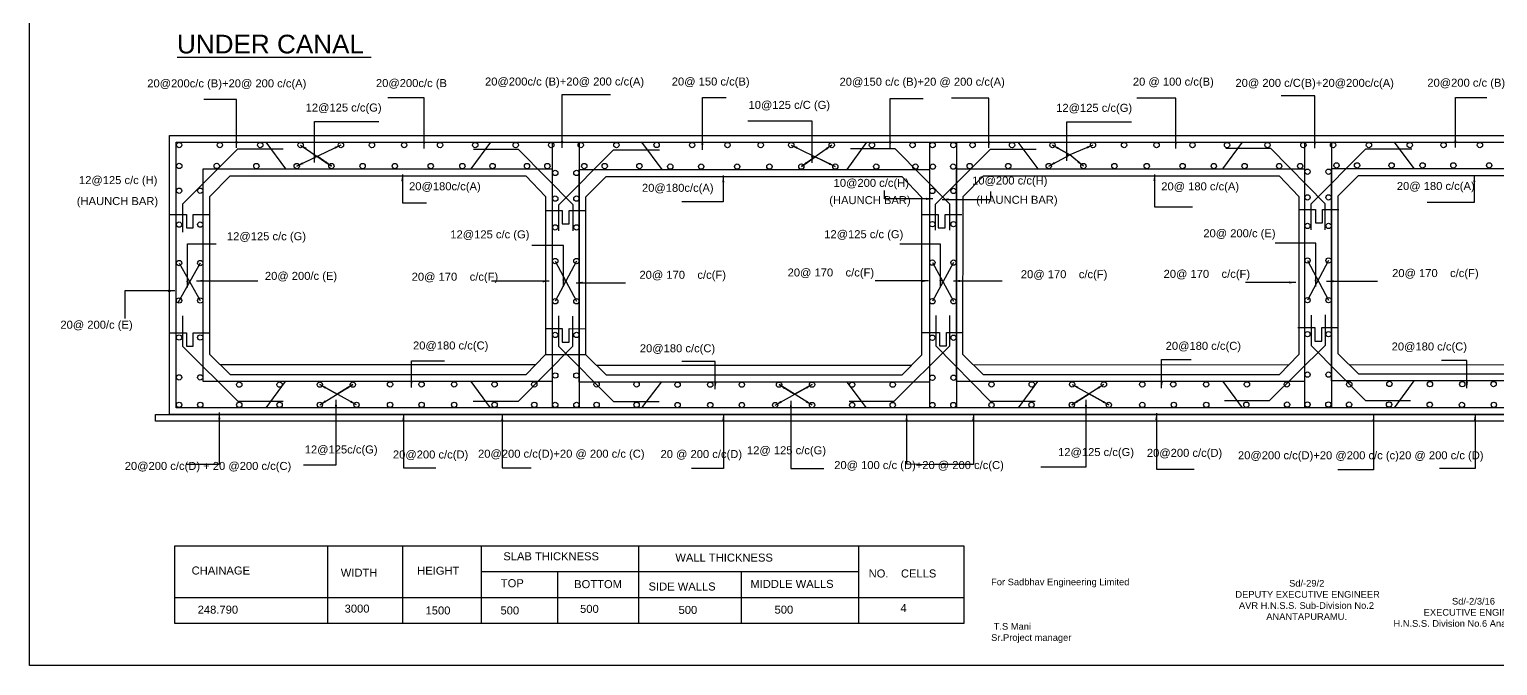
# Model space of a CAD drawing. Header units: inches. Extents: x 3499 to 6813, y -92 to 2269.
# Drawn here: x 3499 to 5701, y -92 to 863 of the extents above; entities that cross this region are included whole.
import ezdxf

# ---------------------------------------------------------------- set-up
doc = ezdxf.new("R2010")
doc.units = ezdxf.units.IN
doc.header["$MEASUREMENT"] = 0
for name, color, linetype in [('DIMENSIONS', 7, 'Continuous'), ('DIMENSIONS @ 1', 7, 'Continuous'), ('REF', 7, 'Continuous'), ('TEXT', 1, 'Continuous')]:
    doc.layers.add(name, color=color, linetype=linetype)
doc.styles.add('Annotative', font='arial.ttf')
doc.styles.get("Standard").update_dxf_attribs({"font": 'arial.ttf', "height": 12})
doc.dimstyles.get("Standard").update_dxf_attribs({"dimtxt": 12, "dimasz": 10, "dimexe": 0.18, "dimexo": 0.0625, "dimgap": 0.09, "dimtad": 0, "dimtih": 1, "dimtoh": 1, "dimdec": 4, "dimzin": 0, "dimdsep": 46, "dimtxsty": 'Standard', "dimcen": 0.09, "dimse1": 1, "dimse2": 1, "dimadec": 0, "dimazin": 0, "dimtfac": 1, "dimtdec": 4, "dimtofl": 0, "dimtmove": 0, "dimatfit": 3, "dimfxl": 1, "dimtolj": 1, "dimtzin": 0, "dimarcsym": 0})

msp = doc.modelspace()

# ---------------------------------------------------------------- linework, layer by layer
at = {"color": 0}
for points in [[(3709.57908, 703.62486), (6026.23625, 703.62486), (6026.23625, 284.89773), (3709.57908, 284.89773)], [(3719.59111, 693.61282), (6016.22421, 693.61282), (6016.22421, 294.90976), (3719.59111, 294.90976)], [(4283.32746, 334.39699), (3759.81711, 334.39699), (3759.81711, 653.16984), (4283.32746, 653.16984)], [(4848.98507, 333.61738), (4323.65661, 333.61738), (4323.65661, 652.39023), (4848.98507, 652.39023)], [(5411.31929, 334.39699), (4889.25014, 334.39699), (4889.25014, 653.16984), (5411.31929, 653.16984)], [(5975.62986, 335.18629), (5451.6348, 335.18629), (5451.6348, 653.95914), (5975.62986, 653.95914)], [(3688.45909, 284.89773), (6046.10317, 284.89773), (6046.10317, 274.99162), (3688.45909, 274.99162)]]:
    msp.add_lwpolyline(points, close=True, dxfattribs=at)
for points in [[(3879.95824, 682.89903), (3811.56433, 682.89903), (3728.67915, 600.1974), (3728.67915, 558.43718)], [(3853.60903, 693.61282), (3883.19095, 653.16984)], [(4190.65435, 693.61282), (4161.12935, 653.16984)], [(4314.53585, 560.34263), (4314.53585, 599.60396), (4232.66324, 682.57379), (4165.35619, 682.57379)], [(4283.32746, 693.61282), (4283.32746, 294.90976)], [(4323.65661, 693.61282), (4323.65661, 294.90976)], [(4416.9995, 693.61282), (4447.39141, 652.39023)], [(4754.4111, 693.61282), (4724.79123, 652.39023)], [(4879.58965, 561.35116), (4879.58965, 600.61248), (4797.71705, 683.58231), (4730.41, 683.58231)], [(4848.98507, 693.61282), (4848.98507, 294.90976)], [(4858.15906, 561.35349), (4858.15906, 600.26273), (4940.3143, 683.0901), (5009.08771, 683.0901)], [(4889.25014, 693.61282), (4889.25014, 294.90976)], [(4981.60501, 693.61282), (5011.4449, 653.16984)], [(5317.61326, 693.61282), (5288.43776, 653.16984)], [(5442.44995, 561.76268), (5442.44995, 601.024), (5360.57735, 683.99383), (5293.2703, 683.99383)], [(5411.31929, 693.61282), (5411.31929, 294.90976)], [(5421.01937, 561.76501), (5421.01937, 600.67425), (5503.17461, 683.50162), (5571.94801, 683.50162)], [(5451.6348, 693.61282), (5451.6348, 294.90976)], [(5575.46942, 653.95914), (5546.31216, 693.61282)], [(4293.10526, 560.34497), (4293.10526, 599.2542), (4375.2605, 682.08158), (4444.03391, 682.08158)], [(3770.02116, 612.15811), (3800.40853, 642.74552), (4243.65555, 642.74552), (4273.0665, 611.71566), (4273.0665, 374.84703), (4243.79964, 344.6392), (3800.6838, 344.6392), (3769.65596, 375.11797), (3770.02116, 612.15811)], [(4333.86066, 611.3785), (4364.24803, 641.96591), (4807.49505, 641.96591), (4836.906, 610.93605), (4836.906, 374.06742), (4807.63914, 343.85959), (4364.5233, 343.85959), (4333.49546, 374.33836), (4333.86066, 611.3785)], [(4899.45418, 612.15811), (4929.84155, 642.74552), (5373.08858, 642.74552), (5402.49953, 611.71566), (5402.49953, 374.84703), (5373.23266, 344.6392), (4930.11683, 344.6392), (4899.08898, 375.11797), (4899.45418, 612.15811)], [(5461.83884, 612.94741), (5492.22621, 643.53482), (5935.47324, 643.53482), (5964.88419, 612.50496), (5964.88419, 375.63633), (5935.61732, 345.4285), (5492.50149, 345.4285), (5461.47364, 375.90727), (5461.83884, 612.94741)], [(3709.57908, 585.02835), (3734.74083, 585.02835), (3734.74083, 564.91685), (3745.13877, 564.91685), (3745.13877, 585.02835), (3769.9793, 584.99008)], [(4273.0665, 591.03031), (4298.22825, 591.03031), (4298.22825, 570.91881), (4308.6262, 570.91881), (4308.6262, 591.03031), (4333.46673, 590.99204)], [(4836.906, 585.02835), (4862.06775, 585.02835), (4862.06775, 564.91685), (4872.4657, 564.91685), (4872.4657, 585.02835), (4897.30623, 584.99008)], [(5402.49953, 592.41315), (5427.66127, 592.41315), (5427.66127, 572.30165), (5438.05922, 572.30165), (5438.05922, 592.41315), (5462.89975, 592.37488)], [(3755.47068, 512.05183), (3721.82915, 452.43158)], [(3723.79126, 512.05183), (3755.47068, 455.90887)], [(4319.47852, 515.13575), (4287.7991, 454.80684)], [(4287.7991, 515.13575), (4319.47852, 454.80684)], [(4884.88766, 512.82603), (4853.20824, 454.82198)], [(4853.20824, 512.82603), (4884.88766, 454.82198)], [(5447.39024, 515.98518), (5415.71082, 456.48749)], [(5415.71082, 515.98518), (5447.39024, 456.48749)], [(3728.8461, 433.17457), (3728.8461, 387.5412), (3811.702, 304.93346), (3879.65722, 304.93346)], [(4164.6906, 304.94861), (4232.6053, 304.94861), (4314.23335, 387.21737), (4314.23335, 432.66866)], [(4292.80581, 432.81401), (4292.80581, 387.20944), (4375.31088, 304.61077), (4443.66006, 304.61077)], [(4728.34918, 304.96077), (4795.8266, 304.96077), (4879.61782, 387.89126), (4879.61782, 433.51375)], [(4858.21788, 433.23795), (4858.21788, 387.74394), (4939.86052, 305.02234), (5007.33473, 305.02234)], [(5291.27046, 305.80106), (5358.74787, 305.80106), (5442.53909, 388.73155), (5442.53909, 434.35403)], [(5421.13915, 434.07824), (5421.13915, 388.58423), (5502.7818, 305.86263), (5570.256, 305.86263)], [(3709.57908, 407.57579), (3734.74083, 407.57579), (3734.74083, 387.46429), (3745.13877, 387.46429), (3745.13877, 407.57579), (3769.9793, 407.53752)], [(4273.0665, 413.68912), (4298.22825, 413.68912), (4298.22825, 393.57762), (4308.6262, 393.57762), (4308.6262, 413.68912), (4333.46673, 413.65085)], [(4838.66773, 407.88768), (4863.82948, 407.88768), (4863.82948, 387.77618), (4874.22742, 387.77618), (4874.22742, 407.88768), (4899.06795, 407.84941)], [(5401.41141, 415.24022), (5426.57315, 415.24022), (5426.57315, 395.12871), (5436.9711, 395.12871), (5436.9711, 415.24022), (5461.81163, 415.20194)], [(3785.16988, 359.87858), (4258.43307, 359.74311)], [(4349.00938, 359.09897), (4822.27257, 358.9635)], [(4914.60291, 359.87858), (5387.49478, 359.35986)], [(5477.91078, 359.76101), (5949.40167, 359.65603)], [(3882.72274, 334.39699), (3853.73962, 294.90976)], [(4161.20026, 334.39699), (4190.05515, 294.90976)], [(4417.50916, 294.90976), (4446.90576, 333.61738)], [(4725.09097, 333.61738), (4754.00801, 294.90976)], [(5010.84124, 334.39699), (4981.9181, 294.90976)], [(5288.90737, 334.39699), (5317.92674, 294.90976)], [(5575.21547, 335.18629), (5545.65612, 294.90976)]]:
    msp.add_lwpolyline(points, dxfattribs=at)
for centre in [(3723.96398, 689.14569), (3784.86229, 689.14569), (3845.43722, 689.14569), (3906.01026, 689.14569), (3966.4141, 689.14569), (4012.98503, 689.14569), (4061.28624, 689.14569), (4115.0408, 689.14569), (4167.86051, 689.14569), (4228.47074, 689.14569), (4281.78334, 689.14569), (4326.05782, 689.14569), (4379.55744, 689.14569), (4439.81196, 689.24951), (4493.05712, 689.14569), (4546.09051, 689.14569), (4595.83671, 689.14569), (4641.63827, 689.14569), (4702.34179, 689.14569), (4762.71893, 689.14569), (4823.6085, 689.14569), (4853.57941, 689.14569), (4884.70319, 689.14569), (4913.52214, 689.14569), (4972.68237, 689.14569), (5033.36491, 689.14569), (5094.09945, 689.14569), (5140.66946, 689.14569), (5189.38488, 689.14569), (5243.24416, 689.14569), (5295.04526, 689.14569), (5355.71259, 689.14569), (5409.50286, 689.14569), (5453.98217, 689.14569), (5507.80333, 689.14569), (5568.99231, 689.14569), (5619.80248, 689.14569), (5674.2145, 689.14569), (3724.10167, 657.68586), (3780.15916, 657.68586), (3839.6241, 657.59637), (3900.19714, 657.59637), (3952.21891, 657.59637), (3999.02267, 657.59637), (4047.32388, 657.59637), (4101.07844, 657.59637), (4148.50152, 657.59637), (4193.79041, 657.59637), (4245.44217, 657.59637), (4275.94668, 657.59637), (4331.34133, 657.59637), (4361.93965, 657.59637), (4413.96571, 657.59637), (4460.31244, 656.73964), (4506.65156, 656.73964), (4560.53912, 656.73964), (4608.97503, 656.73964), (4656.78189, 656.73964), (4707.7549, 656.73964), (4769.07109, 656.73964), (4827.80308, 656.73964), (4853.99492, 656.73964), (4884.55863, 656.73964), (4909.21659, 657.58064), (4966.9989, 657.58064), (5027.68715, 657.58064), (5079.68379, 657.58064), (5126.22936, 657.58064), (5174.6858, 657.58064), (5228.38375, 657.58064), (5275.20962, 657.58064), (5321.38591, 657.58064), (5373.24291, 657.58064), (5404.7306, 657.58064), (5459.25829, 658.50744), (5490.04476, 658.50744), (5541.78994, 658.50744), (5588.27228, 658.50744), (5634.39979, 658.50744), (5688.16363, 658.50744), (4287.7991, 647.33278), (4319.47852, 647.33278), (5415.71082, 649.12095), (5447.39024, 649.12095), (3723.79126, 620.60615), (3755.47068, 620.60615), (4853.20824, 620.22469), (4884.88766, 620.22469), (4287.7991, 608.78863), (4319.47852, 608.78863), (5415.71082, 610.50359), (5447.39024, 610.50359), (3723.79126, 569.73058), (3755.47068, 569.73058), (4853.20824, 570.42483), (4884.88766, 570.42483), (4287.7991, 565.6128), (4319.47852, 565.6128), (5415.71082, 567.78944), (5447.39024, 567.78944), (3723.79126, 512.05183), (3755.47068, 512.05183), (4287.7991, 515.13575), (4319.47852, 515.13575), (4853.20824, 512.82603), (4884.88766, 512.82603), (5415.71082, 515.98518), (5447.39024, 515.98518), (3723.79126, 455.90887), (3755.47068, 455.90887), (4287.7991, 454.80684), (4319.47852, 454.80684), (4853.20824, 454.82198), (4884.88766, 454.82198), (5415.71082, 456.48749), (5447.39024, 456.48749), (3723.79126, 400.42712), (3755.47068, 400.42712), (4287.7991, 404.25249), (4319.47852, 404.25249), (4853.20824, 400.11228), (4884.88766, 400.11228), (5415.71082, 405.46251), (5447.39024, 405.46251), (3723.79126, 340.51592), (3755.47068, 340.51592), (3813.96287, 329.70307), (3874.47352, 329.70307), (3934.81619, 329.70307), (3984.23583, 329.70307), (4040.16087, 330.14227), (4087.39086, 330.14227), (4136.21288, 330.14227), (4196.79292, 330.14227), (4256.40532, 330.14227), (4287.7991, 343.4042), (4319.47852, 343.4042), (4349.76944, 330.14227), (4409.82066, 330.14227), (4471.20539, 329.68678), (4520.23264, 329.68678), (4567.53049, 329.68678), (4623.32029, 329.68678), (4672.82353, 329.68678), (4733.03894, 329.68678), (4793.77625, 329.68678), (4853.20824, 340.03242), (4884.88766, 340.03242), (4941.91314, 330.15401), (5002.15425, 330.15401), (5062.83665, 330.15401), (5110.43208, 330.15401), (5168.05781, 330.15401), (5214.45587, 330.15401), (5263.80261, 330.15401), (5324.86845, 330.15401), (5384.79091, 330.15401), (5415.71082, 344.85639), (5447.39024, 344.85639), (5478.35511, 330.15401), (5538.52394, 330.80654), (5599.37967, 330.40067), (5647.83496, 330.47181), (5694.77288, 330.60965), (3723.79126, 299.49944), (3755.47068, 299.49944), (3813.96287, 299.49944), (3874.47352, 299.49944), (3934.81619, 299.49944), (3989.8463, 299.49944), (4040.16087, 299.49944), (4087.39086, 299.49944), (4136.21288, 299.49944), (4196.79292, 299.49944), (4256.40532, 299.49944), (4287.7991, 299.28436), (4319.47852, 299.28436), (4349.76944, 299.49944), (4409.82066, 299.49944), (4471.20539, 299.04395), (4520.23264, 299.04395), (4567.53049, 299.04395), (4617.56877, 299.04395), (4672.82353, 299.04395), (4733.03894, 299.04395), (4793.77625, 299.04395), (4853.29863, 299.04395), (4884.68868, 299.04395), (4941.97648, 299.04395), (5001.85678, 299.44725), (5062.36346, 299.42112), (5117.87609, 299.26127), (5168.04201, 299.26127), (5215.35506, 299.47495), (5263.85917, 299.47495), (5324.0014, 299.57168), (5385.14453, 299.81973), (5415.72095, 299.98639), (5447.07852, 299.98639), (5478.0224, 299.82102), (5537.9824, 299.89678), (5599.03722, 299.61474), (5647.25403, 299.34564), (5695.13832, 299.43966)]:
    msp.add_circle(centre, 3.99266, dxfattribs=at)
at = {"layer": 'Defpoints', "color": 0}
msp.add_lwpolyline([(6804.73819, -91.76722), (3499.29651, -91.76722), (3499.29651, 2269.09782), (6804.73819, 2269.09782)], close=True, dxfattribs=at)
at = {"layer": 'DIMENSIONS', "color": 0}
msp.add_lwpolyline([(4673.01365, 724.70945), (4576.68008, 724.70945)], dxfattribs=at)
at = {"layer": 'REF', "color": 0}
msp.add_lwpolyline([(6804.73819, -91.76722), (3499.29651, -91.76722), (3499.29651, 2269.09782), (6804.73819, 2269.09782)], close=True, dxfattribs=at)
msp.add_lwpolyline([(4273.0665, 374.84703), (4333.4961, 374.75392)], dxfattribs=at)
at = {"layer": 'TEXT', "color": 0}
msp.add_lwpolyline([(3717.26697, 87.82884), (4900.58311, 87.82884), (4900.58311, -28.67584), (3717.26697, -28.67584)], close=True, dxfattribs=at)
for points in [[(3946.46387, 87.82884), (3946.46387, -28.67584)], [(4058.95136, 87.82884), (4058.95136, -28.67584)], [(4176.50079, 87.82884), (4176.50079, -28.67584)], [(4412.44088, 87.82884), (4412.44088, -28.67584)], [(4742.63856, 87.82884), (4742.63856, -28.67584)], [(4176.50079, 49.23391), (4742.63856, 49.23391)], [(4290.9544, 49.23391), (4290.9544, -28.67584)], [(4566.54876, 49.23391), (4566.54876, -28.67584)], [(3717.26697, 10.34334), (4900.58311, 10.34334)]]:
    msp.add_lwpolyline(points, dxfattribs=at)

# ---------------------------------------------------------------- texts
at = {"layer": 'DIMENSIONS @ 1', "color": 0, "insert": (4941.34288, 38.76758), "char_height": 10, "width": 211.2278308, "attachment_point": 1, "style": 'Annotative'}
msp.add_mtext('For Sadbhav Engineering Limited \\P\\P\\P\\P T.S Mani \\PSr.Project manager ', dxfattribs=at)
at = {"layer": 'TEXT', "color": 0}
for s, height, p in [('%%UUNDER CANAL ', 28, (3720.6771, 826.542)), ('20@200c/c (B)+20@ 200 c/c(A)', 12, (3676.06837, 775.61752)), ('20@200c/c (B', 12, (4018.96275, 776.05276)), ('20@200c/c (B)+20@ 200 c/c(A)', 12, (4182.50037, 778.38377)), ('20@ 150 c/c(B)', 12, (4462.50462, 778.39676)), ('20@150 c/c (B)+20 @ 200 c/c(A)', 12, (4714.03463, 778.07401)), ('20 @ 100 c/c(B)', 12, (5153.86599, 778.18514)), ('20@ 200 c/C(B)+20@200c/c(A)', 12, (5307.71123, 776.33694)), ('20@200 c/c (B)', 12, (5595.38422, 776.59319)), ('12@125 c/c(G)', 12, (3913.55999, 739.32406)), ('10@125 c/C (G)', 12, (4577.58752, 743.31364)), ('12@125 c/c(G)', 12, (5038.91418, 738.91185)), ('12@125 c/c (H)', 12, (3573.66271, 630.55746)), ('10@200 c/c(H)', 12, (4705.21888, 626.34293)), ('10@200 c/c(H)', 12, (4912.85251, 629.87464)), ('20@180c/c(A)', 12, (4068.64517, 621.27332)), ('20@180c/c(A)', 12, (4417.81821, 618.9627)), ('20@ 180 c/c(A)', 12, (5196.45268, 621.12368)), ('20@ 180 c/c(A)', 12, (5549.66342, 621.66594)), ('(HAUNCH BAR)', 12, (3570.3941, 599.04613)), ('(HAUNCH BAR)', 12, (4698.6792, 600.48791)), ('(HAUNCH BAR)', 12, (4919.06389, 600.96816)), ('12@125 c/c (G)', 12, (3795.5441, 546.29295)), ('12@125 c/c (G)', 12, (4130.54197, 549.11036)), ('12@125 c/c (G)', 12, (4691.13317, 549.39105)), ('20@ 200/c (E)', 12, (5259.53166, 550.76191)), ('20@ 200/c (E)', 12, (3852.45657, 486.86013)), ('20@ 170    c/c(F)', 12, (4072.55075, 485.61562)), ('20@ 170    c/c(F)', 12, (4414.05913, 488.49293)), ('20@ 170    c/c(F)', 12, (4636.19778, 491.93363)), ('20@ 170    c/c(F)', 12, (4985.91038, 489.35045)), ('20@ 170    c/c(F)', 12, (5199.96232, 489.89031)), ('20@ 170    c/c(F)', 12, (5542.60964, 491.06364)), ('20@ 200/c (E)', 12, (3545.84295, 413.60914)), ('20@180 c/c(C)', 12, (4074.52334, 382.47168)), ('20@180 c/c(C)', 12, (4414.63205, 378.25498)), ('20@180 c/c(C)', 12, (5203.08075, 381.923)), ('20@180 c/c(C)', 12, (5541.90946, 380.97331)), ('12@125c/c(G)', 12, (3912.19802, 226.48309)), ('20@200 c/c(D)', 12, (4044.40583, 218.97043)), ('20@200 c/c(D)+20 @ 200 c/c (C)', 12, (4172.03525, 220.12036)), ('20 @ 200 c/c(D)', 12, (4445.64164, 219.63194)), ('12@ 125 c/c(G)', 12, (4575.26617, 225.27661)), ('12@125 c/c(G)', 12, (5041.73437, 222.5871)), ('20@200 c/c(D)', 12, (5174.88685, 221.42522)), ('20@200 c/c(D)+20 @200 c/c (c)20 @ 200 c/c (D)', 12, (5311.43479, 217.75384)), ('20@200 c/c(D) + 20 @200 c/c(C)', 12, (3642.29127, 201.79108)), ('20@ 100 c/c (D)+20 @ 200 c/c(C)', 12, (4706.0709, 203.07985)), ('SLAB THICKNESS ', 12, (4209.91354, 66.2528)), ('WALL THICKNESS ', 12, (4467.87762, 64.29605)), ('CHAINAGE ', 12, (3742.61011, 44.91453)), ('WIDTH ', 12, (3966.20411, 41.65243)), ('HEIGHT ', 12, (4080.73278, 44.63556)), ('NO.    CELLS ', 12, (4757.68259, 40.4847)), ('TOP ', 12, (4206.21915, 25.87921)), ('BOTTOM ', 12, (4316.11834, 24.48783)), ('SIDE WALLS ', 12, (4427.7055, 20.93721)), ('MIDDLE WALLS ', 12, (4580.35139, 24.86197)), ('4', 12, (4805.41065, -11.3786)), ('248.790', 12, (3751.67533, -13.79086)), ('3000', 12, (3971.98982, -12.19577)), ('1500', 12, (4093.32244, -14.98717)), ('500', 12, (4205.70996, -14.98349)), ('500', 12, (4325.04699, -12.59087)), ('500', 12, (4472.72156, -14.18595)), ('500', 12, (4616.62667, -13.77123))]:
    msp.add_text(s, height=height, dxfattribs=at).set_placement(p)
at = {"layer": 'TEXT', "color": 0, "char_height": 10, "width": 246.573397, "attachment_point": 1}
for s, insert in [('\\pi121.35; \\P\\pi97.564;Sd/-29/2\\P\\pi13.147; DEPUTY EXECUTIVE ENGINEER\\P\\pi22.339;AVR H.N.S.S. Sub-Division No.2\\P\\pi63.352;ANANTAPURAMU.', (5290.56863, 53.44788)), ('\\pi121.35; \\P\\pi91.691;Sd/-2/3/16\\P\\pi41.479;  EXECUTIVE ENGINEER\\P\\pi0.05; H.N.S.S. Division No.6 Anantapuramu..', (5540.67625, 26.51606))]:
    msp.add_mtext(s, dxfattribs=dict(at, insert=insert))

# ---------------------------------------------------------------- leaders
at = {"color": 0}
for points in [[(3966.4141, 689.14569), (3900.19714, 657.59637)], [(3906.01026, 689.14569), (3952.21891, 657.59637)], [(4641.63827, 689.14569), (4707.7549, 656.73964)], [(4702.34179, 689.14569), (4656.78189, 656.73964)], [(5094.09945, 689.14569), (5059.20242, 674.40114), (5033.36491, 689.14569)], [(5033.36491, 689.14569), (5059.20242, 674.40114)], [(3900.19714, 657.59637), (3930.83716, 672.19492)], [(3952.21891, 657.59637), (3930.83716, 672.19492)], [(4656.78189, 656.73964), (4677.577, 671.53088)], [(4707.7549, 656.73964), (4677.577, 671.53088)], [(5027.68715, 657.58064), (5060.48685, 674.94383)], [(5079.68379, 657.58064), (5059.20242, 674.40114)], [(3934.81619, 299.49944), (3984.23583, 329.70307)], [(3989.8463, 299.49944), (3934.81619, 329.70307)], [(3934.81619, 329.70307), (3960.85329, 315.41244)], [(3984.23583, 329.70307), (3960.85329, 315.41244)], [(4617.56877, 299.04395), (4672.82353, 329.68678)], [(4672.82353, 299.04395), (4623.32029, 329.68678)], [(4623.32029, 329.68678), (4646.71298, 315.20655)], [(4672.82353, 329.68678), (4646.71298, 315.20655)], [(5110.43208, 330.15401), (5062.36346, 299.42112)], [(5062.36346, 299.42112), (5088.18179, 315.92819)], [(5062.83665, 330.15401), (5117.87609, 299.26127)], [(5117.87609, 299.26127), (5088.18179, 315.92819)]]:
    msp.add_leader(points, dimstyle='Standard', override={"dimgap": 0.09, "dimtad": 0}, dxfattribs=at)
at = {"layer": 'DIMENSIONS', "color": 0}
for points in [[(3809.83195, 684.75386), (3809.83195, 757.25847), (3760.8934, 757.25847)], [(4091.06272, 684.10514), (4091.06272, 759.84555), (4036.68656, 759.84555)], [(4298.07345, 684.9312), (4298.07345, 764.69173), (4370.7396, 764.69173)], [(4508.39593, 681.86348), (4508.39593, 760.60144), (4544.21728, 760.60144)], [(4789.91355, 684.75386), (4789.91355, 758.85345), (4839.21785, 758.85345)], [(4938.14454, 684.75386), (4938.14454, 759.48909), (4882.16031, 759.48909)], [(5218.26435, 683.84368), (5218.26435, 759.58669), (5159.63898, 759.58669)], [(5426.77728, 684.41362), (5426.77728, 763.05415), (5376.35841, 763.05415)], [(5637.50631, 685.61501), (5637.50631, 760.45173), (5684.85021, 760.45173)], [(3926.90064, 662.98244), (3926.90064, 724.66133), (4023.49832, 724.66133)], [(4673.01365, 662.22303), (4673.01365, 724.70945)], [(5055.10341, 665.54218), (5055.10341, 723.87102), (5151.92208, 723.87102)], [(4058.52766, 644.79792), (4058.52766, 602.60481), (4094.79304, 602.60481)], [(4539.7227, 643.35211), (4539.7227, 603.99985), (4477.79535, 603.99985)], [(5186.2922, 644.94303), (5186.2922, 596.50711), (5243.11092, 596.50711)], [(5665.85438, 643.49706), (5665.85438, 602.75931), (5595.06711, 602.75931)], [(4853.83127, 608.43541), (4781.45747, 608.43541), (4781.45747, 621.16204)], [(4867.79763, 607.56057), (4941.03992, 607.56057), (4941.03992, 619.41948)], [(3736.25226, 475.262), (3736.25226, 540.79693), (3779.24185, 540.79693)], [(4300.20334, 477.0656), (4300.20334, 538.53343), (4252.56674, 538.53343)], [(4865.49143, 476.48931), (4865.49143, 540.49946), (4804.25462, 540.49946)], [(5427.98427, 477.01196), (5427.98427, 541.7771), (5367.48383, 541.7771)], [(3749.98682, 485.37575), (3841.7275, 485.37575)], [(4278.84163, 484.74908), (4192.32675, 484.74908)], [(4847.65899, 485.20116), (4767.66307, 485.20116)], [(4884.79994, 485.20116), (4958.12952, 485.20116)], [(5398.39889, 482.99028), (5322.60713, 482.99028)], [(5444.42014, 484.86988), (5520.77294, 484.86988)], [(3717.19065, 470.32043), (3642.29127, 470.32043), (3642.29127, 428.69689)], [(4319.02444, 482.51108), (4393.30797, 482.51108)], [(4072.27001, 325.50109), (4072.27001, 365.48552), (4121.65575, 365.48552)], [(4527.76464, 323.07725), (4527.76464, 364.40701), (4477.79928, 364.40701)], [(5197.02983, 324.35808), (5197.02983, 367.55158), (5241.48471, 367.55158)], [(5654.77391, 324.25751), (5654.77391, 365.75142), (5616.49384, 365.75142)], [(3784.1266, 287.74319), (3784.1266, 209.73629), (3734.60504, 209.73629)], [(3959.0039, 306.9079), (3959.0039, 208.8043), (3910.44655, 208.8043)], [(4641.09714, 305.5064), (4641.09714, 204.02997), (4690.64593, 204.02997)], [(5083.5107, 306.89439), (5083.5107, 205.78844), (5015.66696, 205.78844)], [(5189.14311, 286.84148), (5189.14311, 203.05499), (5245.7676, 203.05499)], [(4060.08108, 285.32089), (4060.08108, 204.94918), (4108.84224, 204.94918)], [(4208.32717, 285.36426), (4208.32717, 204.80547), (4251.62929, 204.80547)], [(4539.92184, 286.0508), (4539.92184, 203.84845), (4492.02278, 203.84845)], [(4814.59389, 286.15422), (4814.59389, 210.73478), (4856.17113, 209.96557)], [(4914.71144, 285.88555), (4914.71144, 209.96557), (4856.17113, 209.96557)], [(5514.79282, 284.80115), (5514.79282, 201.79108), (5461.40636, 201.79108)], [(5666.97627, 286.16102), (5666.97627, 203.72005), (5613.81872, 203.72005)]]:
    msp.add_leader(points, dimstyle='Standard', override={"dimgap": 0.09, "dimtad": 0}, dxfattribs=at)

doc.saveas('drawing.dxf')
